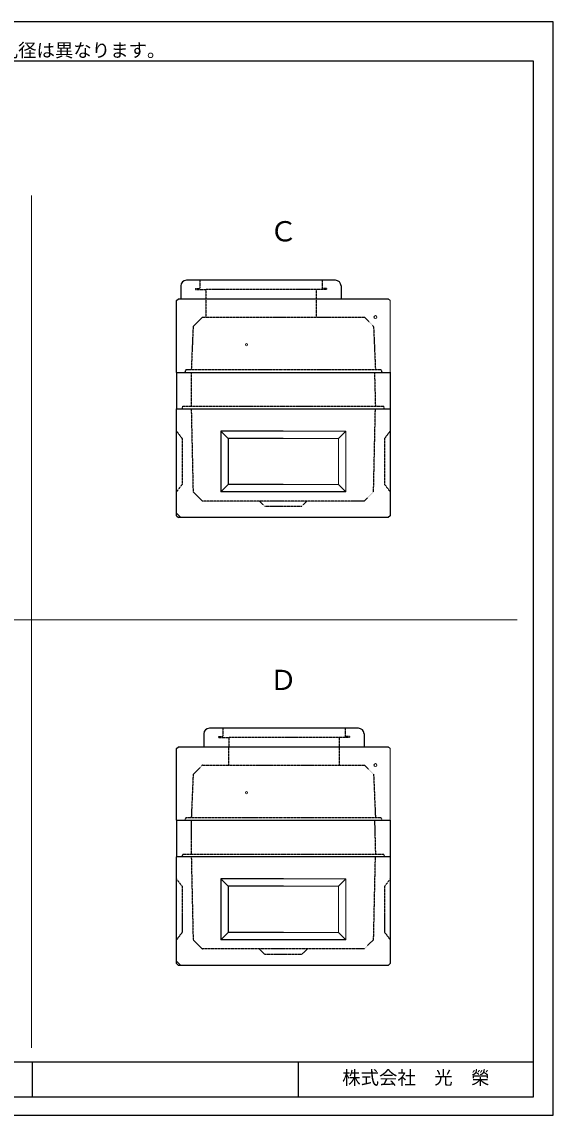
# Model space of a CAD drawing. Units: millimetres, scale not verified. Extents: x -420 to 421, y -297 to 297.
# Drawn here: x 132 to 421, y -297 to 297 of the extents above; entities that cross this region are included whole.
import ezdxf
from ezdxf.enums import TextEntityAlignment as Align

# ---------------------------------------------------------------- set-up
doc = ezdxf.new("R2010")
doc.units = ezdxf.units.MM
doc.linetypes.add('USER2', pattern=[4.7625, 3.175, -1.5875])
doc.layers.add('0-0', color=7, linetype='Continuous')
for name, color, linetype, lineweight in [('0-1_0', 9, 'Continuous', 25), ('0-2_dims', 7, 'Continuous', 18), ('0-3_pen1実線', 4, 'Continuous', 13), ('0-4_pen2実線', 3, 'Continuous', 13), ('0-5_pen3実線', 7, 'Continuous', 25), ('0-6_pen4実線', 7, 'Continuous', 25), ('0-7_pen2破線', 3, 'USER2', 25), ('0-9_draw', 7, 'Continuous', 13)]:
    doc.layers.add(name, color=color, linetype=linetype, lineweight=lineweight)
doc.styles.add('ＭＳ ゴシック', font='')
doc.styles.get('ＭＳ ゴシック').set_extended_font_data('MS Gothic')

# ---------------------------------------------------------------- blocks, each defined once
blk = doc.blocks.new('部分図 1')
at = {"layer": '0-1_0'}
blk.add_lwpolyline([(0, 0), (16824, 0), (16824, 11878), (0, 11878)], close=True, dxfattribs=at)
at = {"layer": '0-2_dims'}
for p, q in [((11159.96, 731.96), (11159.96, 9993)), ((16434, 5383), (5700, 5383))]:
    blk.add_line(p, q, dxfattribs=at)
at = {"layer": '0-3_pen1実線'}
for p, q in [((13050.47, 8964.02), (13044.51, 8969.97)), ((12780.43, 6492), (12733.53, 6538.9)), ((13299.97, 4097.02), (13294.01, 4102.98)), ((12780.93, 1626), (12734.03, 1672.9))]:
    blk.add_line(p, q, dxfattribs=at)
at = {"layer": '0-4_pen2実線'}
for p, q in [((12938.47, 8981.97), (12938.47, 8969.97)), ((13187.97, 4114.98), (13187.97, 4102.98))]:
    blk.add_line(p, q, dxfattribs=at)
for centre, radius in [((14893.93, 8669.97), 16), ((13493.93, 8369.97), 12), ((14894.03, 3802.98), 16), ((13494.03, 3502.98), 12)]:
    blk.add_circle(centre, radius, dxfattribs=at)
at = {"layer": '0-5_pen3実線'}
for p, q in [((14460.47, 9069.97), (12840.47, 9069.97)), ((12780.47, 9009.97), (12780.47, 8869.97)), ((14520.47, 9009.97), (14520.47, 8869.97)), ((12733.93, 8849.97), (12753.93, 8869.97)), ((12733.93, 8069.97), (12733.93, 8849.97)), ((12753.93, 8869.97), (15033.93, 8869.97)), ((12733.53, 8068.97), (12733.53, 7670.97)), ((12733.93, 8069.97), (15053.93, 8069.97)), ((15053.53, 8070.97), (15053.53, 7670.97)), ((12733.53, 6512), (12733.53, 7672)), ((15053.53, 7670.97), (12733.53, 7670.97)), ((13893.53, 7432), (13213.53, 7432)), ((13213.53, 7432), (13213.53, 6772)), ((13213.53, 7432), (13293.53, 7352)), ((13293.53, 6852), (13213.53, 6772)), ((14573.53, 6772), (13213.53, 6772)), ((13893.53, 6852), (13293.53, 6852)), ((12733.53, 6512), (12753.53, 6492)), ((15033.53, 6492), (12753.53, 6492)), ((14709.97, 4202.98), (13089.97, 4202.98)), ((13029.97, 4142.98), (13029.97, 4002.98)), ((14769.97, 4142.98), (14769.97, 4002.98)), ((12734.03, 3982.98), (12754.03, 4002.98)), ((12734.03, 3202.97), (12734.03, 3982.98)), ((12754.03, 4002.98), (15034.03, 4002.98)), ((12734.03, 3202.97), (12734.03, 2804.97)), ((12734.03, 3202.97), (15054.03, 3202.97)), ((15054.03, 3204.97), (15054.03, 2804.97)), ((12734.03, 1646), (12734.03, 2806)), ((15054.03, 2804.97), (12734.03, 2804.97)), ((13894.03, 2566), (13214.03, 2566)), ((13214.03, 2566), (13214.03, 1906)), ((13214.03, 2566), (13294.03, 2486)), ((13294.03, 1986), (13214.03, 1906)), ((14574.03, 1906), (13214.03, 1906)), ((13894.03, 1986), (13294.03, 1986)), ((12734.03, 1646), (12754.03, 1626)), ((15034.03, 1626), (12754.03, 1626)), ((11164, 580), (11164, 200))]:
    blk.add_line(p, q, dxfattribs=at)
for points in [[(15053.53, 7672), (15053.53, 6512), (15033.53, 6492)], [(13893.53, 7352), (13293.53, 7352), (13293.53, 6852)], [(15054.03, 2806), (15054.03, 1646), (15034.03, 1626)], [(13894.03, 2486), (13294.03, 2486), (13294.03, 1986)]]:
    blk.add_lwpolyline(points, dxfattribs=at)
for centre, start, end in [((12840.47, 9009.97), 90, 180), ((14460.47, 9009.97), 0, 90), ((13089.97, 4142.98), 90, 180), ((14709.97, 4142.98), 0, 90)]:
    blk.add_arc(centre, 60, start, end, dxfattribs=at)
at = {"layer": '0-6_pen4実線'}
for p, q in [((200, 580), (16610, 580)), ((14055, 580), (14055, 200))]:
    blk.add_line(p, q, dxfattribs=at)
blk.add_lwpolyline([(200, 200), (16610, 200), (16610, 11452), (200, 11452)], close=True, dxfattribs=at)
at = {"layer": '0-7_pen2破線'}
for p, q in [((12986.47, 9069.97), (12986.47, 8981.97)), ((14314.47, 9069.97), (14314.47, 8969.97)), ((12938.47, 8981.97), (12986.47, 8981.97)), ((12938.47, 8969.97), (13050.47, 8969.97)), ((13050.47, 8969.97), (13050.47, 8869.97)), ((14362.47, 8969.97), (13050.47, 8969.97)), ((14250.47, 8969.97), (14250.47, 8869.97)), ((14362.47, 8981.97), (14314.47, 8981.97)), ((14362.47, 8981.97), (14362.47, 8969.97)), ((13051.93, 8869.97), (13051.93, 8669.97)), ((14251.93, 8869.97), (14251.93, 8669.97)), ((12913.93, 8569.97), (12893.93, 8099.97)), ((13013.93, 8669.97), (12913.93, 8569.97)), ((14873.93, 8569.97), (14773.93, 8669.97)), ((14873.93, 8569.97), (14893.93, 8099.97)), ((12833.93, 8099.97), (12823.93, 8069.97)), ((12833.93, 8099.97), (13893.93, 8099.97)), ((13893.93, 8099.97), (14953.93, 8099.97)), ((14953.93, 8099.97), (14963.93, 8069.97)), ((12893.53, 8068.97), (12893.53, 7700.97)), ((14883.73, 8068.97), (14893.53, 7700.97)), ((12793.53, 7670.97), (12803.53, 7700.97)), ((12803.53, 7700.97), (13893.53, 7700.97)), ((12893.53, 7672), (12913.53, 6772)), ((13893.53, 7700.97), (14983.53, 7700.97)), ((14873.53, 6772), (14893.53, 7672)), ((14993.53, 7670.97), (14983.53, 7700.97)), ((12733.53, 7432), (12793.53, 7352)), ((12793.53, 7352), (12793.53, 6852)), ((12793.53, 6852), (12733.53, 6772)), ((12913.53, 6772), (13013.53, 6672)), ((14773.53, 6672), (14873.53, 6772)), ((14773.53, 6672), (13013.53, 6672)), ((14093.53, 6612), (14153.53, 6672)), ((13235.97, 4202.98), (13235.97, 4114.98)), ((14563.97, 4202.98), (14563.97, 4102.98)), ((13187.97, 4114.98), (13235.97, 4114.98)), ((13187.97, 4102.98), (13299.97, 4102.98)), ((14611.97, 4102.98), (13299.97, 4102.97)), ((13299.97, 4102.97), (13299.97, 4002.98)), ((14499.97, 4102.98), (14499.97, 4002.98)), ((14611.97, 4114.98), (14563.97, 4114.98)), ((14611.97, 4114.98), (14611.97, 4102.98)), ((13298.03, 4002.98), (13298.03, 3802.98)), ((14500.03, 4002.98), (14500.03, 3802.98)), ((13014.03, 3802.97), (12914.03, 3702.97)), ((14874.03, 3702.98), (14774.03, 3802.98)), ((12914.03, 3702.97), (12894.03, 3232.97)), ((14874.03, 3702.97), (14894.03, 3232.97)), ((12834.03, 3232.97), (12824.03, 3202.97)), ((12834.03, 3232.98), (13894.03, 3232.98)), ((13894.03, 3232.98), (14954.03, 3232.97)), ((14954.03, 3232.97), (14964.03, 3202.97)), ((12894.03, 3202.97), (12894.03, 2834.97)), ((14884.23, 3202.97), (14894.03, 2834.97)), ((12794.03, 2804.97), (12804.03, 2834.97)), ((12804.03, 2834.97), (13894.03, 2834.97)), ((12894.03, 2806), (12914.03, 1906)), ((13894.03, 2834.97), (14984.03, 2834.97)), ((14874.03, 1906), (14894.03, 2806)), ((14994.03, 2804.97), (14984.03, 2834.97)), ((12734.03, 2566), (12794.03, 2486)), ((12794.03, 2486), (12794.03, 1986)), ((12794.03, 1986), (12734.03, 1906)), ((12914.03, 1906), (13014.03, 1806)), ((14774.03, 1806), (14874.03, 1906)), ((14774.03, 1806), (13014.03, 1806)), ((14094.03, 1746), (14154.03, 1806))]:
    blk.add_line(p, q, dxfattribs=at)
for points in [[(13013.93, 8669.97), (13893.93, 8669.97), (14773.93, 8669.97)], [(15053.53, 7432), (14993.53, 7352), (14993.53, 6852), (15053.53, 6772)], [(14093.53, 6612), (13693.53, 6612), (13633.53, 6672)], [(13014.03, 3802.97), (13894.03, 3802.97), (14774.03, 3802.98)], [(15054.03, 2566), (14994.03, 2486), (14994.03, 1986), (15054.03, 1906)], [(14094.03, 1746), (13694.03, 1746), (13634.03, 1806)]]:
    blk.add_lwpolyline(points, dxfattribs=at)
at = {"layer": '0-9_draw'}
for p, q in [((15053.93, 8849.97), (15033.93, 8869.97)), ((15053.93, 8849.97), (15053.93, 8069.97)), ((14573.53, 7432), (13893.53, 7432)), ((14573.53, 7432), (14493.53, 7352)), ((14573.53, 7432), (14573.53, 6772)), ((14493.53, 7352), (13893.53, 7352)), ((14493.53, 7352), (14493.53, 6852)), ((14493.53, 6852), (13893.53, 6852)), ((14493.53, 6852), (14573.53, 6772)), ((15054.03, 3982.98), (15034.03, 4002.98)), ((15054.03, 3982.97), (15054.03, 3202.97)), ((14574.03, 2566), (13894.03, 2566)), ((14574.03, 2566), (14494.03, 2486)), ((14574.03, 2566), (14574.03, 1906)), ((14494.03, 2486), (13894.03, 2486)), ((14494.03, 2486), (14494.03, 1986)), ((14494.03, 1986), (13894.03, 1986)), ((14494.03, 1986), (14574.03, 1906))]:
    blk.add_line(p, q, dxfattribs=at)
at = {"layer": '0-2_dims', "style": 'ＭＳ ゴシック'}
for s, height, p in [('※ＦＥＰ管メーカー・継手メーカーに依り、削孔径は異なります。', 146.6, (6613.66, 11451.93)), ('Ｃ', 219.9, (13744.01, 9426.8)), ('Ｄ', 219.9, (13742.21, 4552.4))]:
    blk.add_text(s, height=height, dxfattribs=at).set_placement(p, align=Align.BOTTOM_LEFT)
at = {"layer": '0-5_pen3実線', "style": 'ＭＳ ゴシック'}
blk.add_text('株式会社\u3000光\u3000榮', height=146.6, dxfattribs=at).set_placement((14533, 290), align=Align.BOTTOM_LEFT)

msp = doc.modelspace()

# ---------------------------------------------------------------- block references
at = {"layer": '0-0', "xscale": 0.05, "yscale": 0.05}
msp.add_blockref('部分図 1', (-420.5, -297), dxfattribs=at)

doc.saveas('drawing.dxf')
